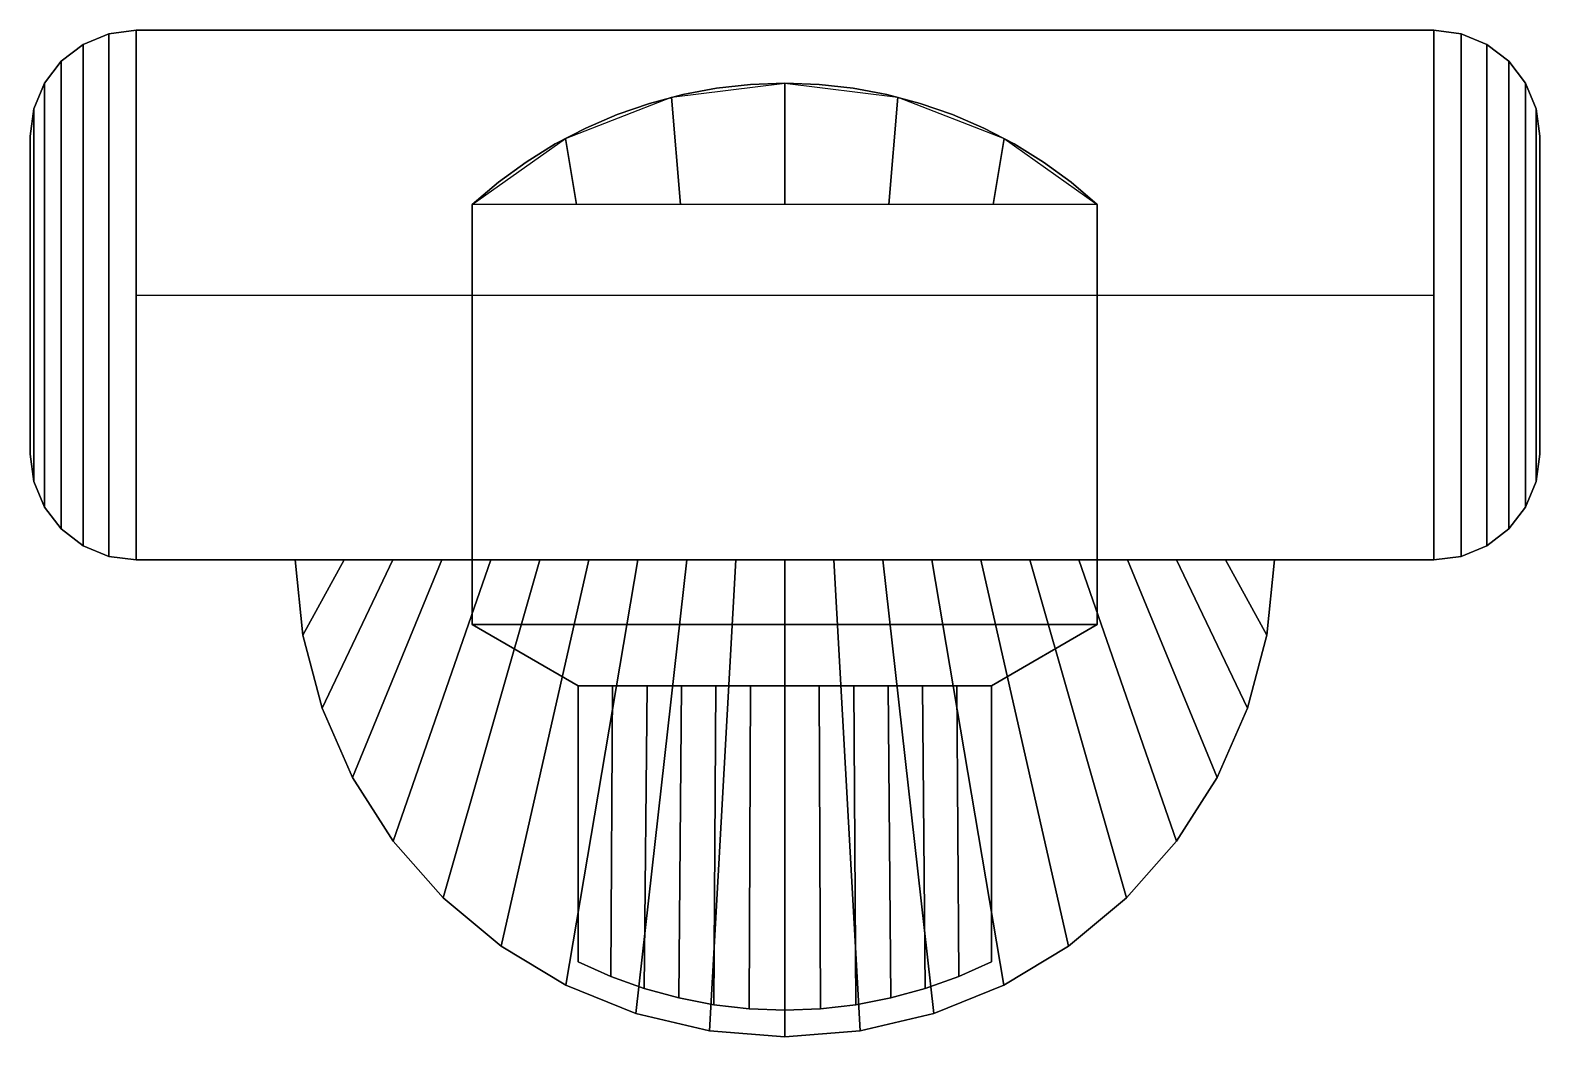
# Model space of a CAD drawing. Header units: millimetres. Extents: x -28.5 to 28.5, y -28 to 10.
import ezdxf

# ---------------------------------------------------------------- set-up
doc = ezdxf.new("R2010")
doc.units = ezdxf.units.MM
doc.layers.add('ACESSORIOS', color=1, linetype='Continuous')

msp = doc.modelspace()

# ---------------------------------------------------------------- linework, layer by layer
at = {"layer": 'ACESSORIOS'}
msp.add_line((-24.5, 0, 1.6), (24.5, 0, -1.6), dxfattribs=at)
at = {"layer": 'ACESSORIOS', "extrusion": (1, 0, 0)}
for p, q in [((18.486, -10, 1.6), (-18.5, -10, 1.6)), ((18.486, -10, 1.1), (-18.5, -10, 1.1)), ((-7.807, -14.749, 14.1), (-0.007, -14.749, 14.1)), ((-7.807, -14.749, 1.6), (-0.007, -14.749, 1.6)), ((-0.007, -14.749, 14.1), (7.793, -14.749, 14.1)), ((-0.007, -14.749, 1.6), (7.793, -14.749, 1.6))]:
    msp.add_line(p, q, dxfattribs=at)
at = {"layer": 'ACESSORIOS'}
for points in [[(-24.5, 10, 1.6), (-24.5, 10, -1.6), (24.5, 10, -1.6), (24.5, 10, 1.6)], [(-24.5, 10, 1.6), (-24.5, -10, 1.6), (24.5, -10, 1.6), (24.5, 10, 1.6)], [(-24.5, -10, -1.6), (-24.5, 10, -1.6), (24.5, 10, -1.6), (24.5, -10, -1.6)], [(-28.5, 6, 1.6), (-28.5, 6, -1.6), (-28.5, -6, -1.6), (-28.5, -6, 1.6)], [(28.5, 6, 1.6), (28.5, 6, -1.6), (28.5, -6, -1.6), (28.5, -6, 1.6)], [(-11.807, 3.423, 14.1), (-11.807, 3.423, 1.6), (-11.807, -12.439, 1.6), (-11.807, -12.439, 14.1)], [(11.793, 3.423, 14.1), (-11.807, 3.423, 14.1), (-11.807, -12.439, 14.1), (11.793, -12.439, 14.1)], [(11.793, 3.423, 1.6), (-11.807, 3.423, 1.6), (-11.807, -12.439, 1.6), (11.793, -12.439, 1.6)], [(11.793, 3.423, 14.1), (11.793, -12.439, 14.1), (11.793, -12.439, 1.6), (11.793, 3.423, 1.6)], [(24.5, -10, 1.6), (24.5, -10, -1.6), (-24.5, -10, -1.6), (-24.5, -10, 1.6)], [(-11.807, -12.439, 14.1), (-11.807, -12.439, 1.6), (-7.807, -14.749, 1.6), (-7.807, -14.749, 14.1)], [(11.793, -12.439, 14.1), (-11.807, -12.439, 14.1), (-7.807, -14.749, 14.1), (7.793, -14.749, 14.1)], [(11.793, -12.439, 1.6), (-11.807, -12.439, 1.6), (-7.807, -14.749, 1.6), (7.793, -14.749, 1.6)], [(11.793, -12.439, 14.1), (7.793, -14.749, 14.1), (7.793, -14.749, 1.6), (11.793, -12.439, 1.6)], [(-7.807, -14.749, 14.1), (-7.807, -14.749, 1.6), (-7.807, -25.166, 1.6), (-7.807, -25.166, 14.1)], [(7.793, -14.749, 14.1), (7.793, -14.749, 1.6), (7.793, -25.166, 1.6), (7.793, -25.166, 14.1)]]:
    msp.add_3dface(points, dxfattribs=at)

# ---------------------------------------------------------------- meshes
mesh = msp.add_polymesh((2, 7), dxfattribs=at)
for k, corner in enumerate([(-28.5, 6, 1.6), (-28.364, 7.035, 1.6), (-27.964, 8, 1.6), (-27.328, 8.828, 1.6), (-26.5, 9.464, 1.6), (-25.535, 9.864, 1.6), (-24.5, 10, 1.6), (-28.5, 6, -1.6), (-28.364, 7.035, -1.6), (-27.964, 8, -1.6), (-27.328, 8.828, -1.6), (-26.5, 9.464, -1.6), (-25.535, 9.864, -1.6), (-24.5, 10, -1.6)]):
    mesh.set_mesh_vertex(divmod(k, 7), corner)
mesh = msp.add_polymesh((2, 7), dxfattribs=at)
for k, corner in enumerate([(-28.5, 6, 1.6), (-28.364, 7.035, 1.6), (-27.964, 8, 1.6), (-27.328, 8.828, 1.6), (-26.5, 9.464, 1.6), (-25.535, 9.864, 1.6), (-24.5, 10, 1.6), (-28.5, -6, 1.6), (-28.364, -7.035, 1.6), (-27.964, -8, 1.6), (-27.328, -8.828, 1.6), (-26.5, -9.464, 1.6), (-25.535, -9.864, 1.6), (-24.5, -10, 1.6)]):
    mesh.set_mesh_vertex(divmod(k, 7), corner)
mesh = msp.add_polymesh((2, 7), dxfattribs=at)
for k, corner in enumerate([(-28.5, -6, -1.6), (-28.364, -7.035, -1.6), (-27.964, -8, -1.6), (-27.328, -8.828, -1.6), (-26.5, -9.464, -1.6), (-25.535, -9.864, -1.6), (-24.5, -10, -1.6), (-28.5, 6, -1.6), (-28.364, 7.035, -1.6), (-27.964, 8, -1.6), (-27.328, 8.828, -1.6), (-26.5, 9.464, -1.6), (-25.535, 9.864, -1.6), (-24.5, 10, -1.6)]):
    mesh.set_mesh_vertex(divmod(k, 7), corner)
mesh = msp.add_polymesh((2, 7), dxfattribs=at)
for k, corner in enumerate([(28.5, 6, 1.6), (28.364, 7.035, 1.6), (27.964, 8, 1.6), (27.328, 8.828, 1.6), (26.5, 9.464, 1.6), (25.535, 9.864, 1.6), (24.5, 10, 1.6), (28.5, 6, -1.6), (28.364, 7.035, -1.6), (27.964, 8, -1.6), (27.328, 8.828, -1.6), (26.5, 9.464, -1.6), (25.535, 9.864, -1.6), (24.5, 10, -1.6)]):
    mesh.set_mesh_vertex(divmod(k, 7), corner)
mesh = msp.add_polymesh((2, 7), dxfattribs=at)
for k, corner in enumerate([(24.5, 10, -1.6), (25.535, 9.864, -1.6), (26.5, 9.464, -1.6), (27.328, 8.828, -1.6), (27.964, 8, -1.6), (28.364, 7.035, -1.6), (28.5, 6, -1.6), (24.5, -10, -1.6), (25.535, -9.864, -1.6), (26.5, -9.464, -1.6), (27.328, -8.828, -1.6), (27.964, -8, -1.6), (28.364, -7.035, -1.6), (28.5, -6, -1.6)]):
    mesh.set_mesh_vertex(divmod(k, 7), corner)
mesh = msp.add_polymesh((2, 7), dxfattribs=at)
for k, corner in enumerate([(24.5, 10, 1.6), (25.535, 9.864, 1.6), (26.5, 9.464, 1.6), (27.328, 8.828, 1.6), (27.964, 8, 1.6), (28.364, 7.035, 1.6), (28.5, 6, 1.6), (24.5, -10, 1.6), (25.535, -9.864, 1.6), (26.5, -9.464, 1.6), (27.328, -8.828, 1.6), (27.964, -8, 1.6), (28.364, -7.035, 1.6), (28.5, -6, 1.6)]):
    mesh.set_mesh_vertex(divmod(k, 7), corner)
mesh = msp.add_polymesh((2, 21), dxfattribs=at)
for k, corner in enumerate([(11.793, 3.423, 14.1), (10.805, 4.26, 14.1), (9.758, 5.022, 14.1), (8.658, 5.704, 14.1), (7.51, 6.303, 14.1), (6.321, 6.816, 14.1), (5.098, 7.239, 14.1), (3.846, 7.571, 14.1), (2.574, 7.809, 14.1), (1.287, 7.952, 14.1), (-0.007, 8, 14.1), (-1.301, 7.952, 14.1), (-2.588, 7.809, 14.1), (-3.86, 7.571, 14.1), (-5.112, 7.239, 14.1), (-6.335, 6.816, 14.1), (-7.524, 6.303, 14.1), (-8.672, 5.704, 14.1), (-9.772, 5.022, 14.1), (-10.819, 4.26, 14.1), (-11.807, 3.423, 14.1), (11.793, 3.423, 1.6), (10.805, 4.26, 1.6), (9.758, 5.022, 1.6), (8.658, 5.704, 1.6), (7.51, 6.303, 1.6), (6.321, 6.816, 1.6), (5.098, 7.239, 1.6), (3.846, 7.571, 1.6), (2.574, 7.809, 1.6), (1.287, 7.952, 1.6), (-0.007, 8, 1.6), (-1.301, 7.952, 1.6), (-2.588, 7.809, 1.6), (-3.86, 7.571, 1.6), (-5.112, 7.239, 1.6), (-6.335, 6.816, 1.6), (-7.524, 6.303, 1.6), (-8.672, 5.704, 1.6), (-9.772, 5.022, 1.6), (-10.819, 4.26, 1.6), (-11.807, 3.423, 1.6)]):
    mesh.set_mesh_vertex(divmod(k, 21), corner)
mesh = msp.add_polymesh((2, 7), dxfattribs=at)
for k, corner in enumerate([(11.793, 3.423, 14.1), (7.86, 3.423, 14.1), (3.926, 3.423, 14.1), (-0.007, 3.423, 14.1), (-3.94, 3.423, 14.1), (-7.874, 3.423, 14.1), (-11.807, 3.423, 14.1), (11.793, 3.423, 14.1), (8.28, 5.913, 14.1), (4.266, 7.47, 14.1), (-0.007, 8, 14.1), (-4.28, 7.47, 14.1), (-8.294, 5.913, 14.1), (-11.807, 3.423, 14.1)]):
    mesh.set_mesh_vertex(divmod(k, 7), corner)
mesh = msp.add_polymesh((2, 7), dxfattribs=at)
for k, corner in enumerate([(11.793, 3.423, 1.6), (7.86, 3.423, 1.6), (3.926, 3.423, 1.6), (-0.007, 3.423, 1.6), (-3.94, 3.423, 1.6), (-7.874, 3.423, 1.6), (-11.807, 3.423, 1.6), (11.793, 3.423, 1.6), (8.28, 5.913, 1.6), (4.266, 7.47, 1.6), (-0.007, 8, 1.6), (-4.28, 7.47, 1.6), (-8.294, 5.913, 1.6), (-11.807, 3.423, 1.6)]):
    mesh.set_mesh_vertex(divmod(k, 7), corner)
mesh = msp.add_polymesh((2, 7), dxfattribs=at)
for k, corner in enumerate([(-28.5, -6, 1.6), (-28.364, -7.035, 1.6), (-27.964, -8, 1.6), (-27.328, -8.828, 1.6), (-26.5, -9.464, 1.6), (-25.535, -9.864, 1.6), (-24.5, -10, 1.6), (-28.5, -6, -1.6), (-28.364, -7.035, -1.6), (-27.964, -8, -1.6), (-27.328, -8.828, -1.6), (-26.5, -9.464, -1.6), (-25.535, -9.864, -1.6), (-24.5, -10, -1.6)]):
    mesh.set_mesh_vertex(divmod(k, 7), corner)
mesh = msp.add_polymesh((2, 7), dxfattribs=at)
for k, corner in enumerate([(28.5, -6, 1.6), (28.364, -7.035, 1.6), (27.964, -8, 1.6), (27.328, -8.828, 1.6), (26.5, -9.464, 1.6), (25.535, -9.864, 1.6), (24.5, -10, 1.6), (28.5, -6, -1.6), (28.364, -7.035, -1.6), (27.964, -8, -1.6), (27.328, -8.828, -1.6), (26.5, -9.464, -1.6), (25.535, -9.864, -1.6), (24.5, -10, -1.6)]):
    mesh.set_mesh_vertex(divmod(k, 7), corner)
mesh = msp.add_polymesh((2, 21), dxfattribs=at)
for k, corner in enumerate([(18.486, -10, 1.6), (18.189, -12.838, 1.6), (17.46, -15.596, 1.6), (16.315, -18.209, 1.6), (14.781, -20.615, 1.6), (12.896, -22.757, 1.6), (10.705, -24.584, 1.6), (8.258, -26.051, 1.6), (5.615, -27.125, 1.6), (2.838, -27.78, 1.6), (-0.007, -28, 1.6), (-2.852, -27.78, 1.6), (-5.629, -27.125, 1.6), (-8.272, -26.051, 1.6), (-10.719, -24.584, 1.6), (-12.911, -22.757, 1.6), (-14.796, -20.615, 1.6), (-16.329, -18.209, 1.6), (-17.474, -15.596, 1.6), (-18.203, -12.838, 1.6), (-18.5, -10, 1.6), (18.486, -10, 1.1), (18.189, -12.838, 1.1), (17.46, -15.596, 1.1), (16.315, -18.209, 1.1), (14.781, -20.615, 1.1), (12.896, -22.757, 1.1), (10.705, -24.584, 1.1), (8.258, -26.051, 1.1), (5.615, -27.125, 1.1), (2.838, -27.78, 1.1), (-0.007, -28, 1.1), (-2.852, -27.78, 1.1), (-5.629, -27.125, 1.1), (-8.272, -26.051, 1.1), (-10.719, -24.584, 1.1), (-12.911, -22.757, 1.1), (-14.796, -20.615, 1.1), (-16.329, -18.209, 1.1), (-17.474, -15.596, 1.1), (-18.203, -12.838, 1.1), (-18.5, -10, 1.1)]):
    mesh.set_mesh_vertex(divmod(k, 21), corner)
mesh = msp.add_polymesh((2, 21), dxfattribs=at)
for k, corner in enumerate([(-18.5, -10, 1.6), (-18.203, -12.838, 1.6), (-17.474, -15.596, 1.6), (-16.329, -18.209, 1.6), (-14.796, -20.615, 1.6), (-12.911, -22.757, 1.6), (-10.719, -24.584, 1.6), (-8.272, -26.051, 1.6), (-5.629, -27.125, 1.6), (-2.852, -27.78, 1.6), (-0.007, -28, 1.6), (2.838, -27.78, 1.6), (5.615, -27.125, 1.6), (8.258, -26.051, 1.6), (10.705, -24.584, 1.6), (12.896, -22.757, 1.6), (14.781, -20.615, 1.6), (16.315, -18.209, 1.6), (17.46, -15.596, 1.6), (18.189, -12.838, 1.6), (18.486, -10, 1.6), (-18.5, -10, 1.6), (-16.651, -10, 1.6), (-14.802, -10, 1.6), (-12.952, -10, 1.6), (-11.103, -10, 1.6), (-9.254, -10, 1.6), (-7.404, -10, 1.6), (-5.555, -10, 1.6), (-3.706, -10, 1.6), (-1.856, -10, 1.6), (-0.007, -10, 1.6), (1.842, -10, 1.6), (3.692, -10, 1.6), (5.541, -10, 1.6), (7.39, -10, 1.6), (9.24, -10, 1.6), (11.089, -10, 1.6), (12.938, -10, 1.6), (14.788, -10, 1.6), (16.637, -10, 1.6), (18.486, -10, 1.6)]):
    mesh.set_mesh_vertex(divmod(k, 21), corner)
mesh = msp.add_polymesh((2, 21), dxfattribs=at)
for k, corner in enumerate([(18.486, -10, 1.1), (16.637, -10, 1.1), (14.788, -10, 1.1), (12.938, -10, 1.1), (11.089, -10, 1.1), (9.24, -10, 1.1), (7.39, -10, 1.1), (5.541, -10, 1.1), (3.692, -10, 1.1), (1.842, -10, 1.1), (-0.007, -10, 1.1), (-1.856, -10, 1.1), (-3.706, -10, 1.1), (-5.555, -10, 1.1), (-7.404, -10, 1.1), (-9.254, -10, 1.1), (-11.103, -10, 1.1), (-12.952, -10, 1.1), (-14.802, -10, 1.1), (-16.651, -10, 1.1), (-18.5, -10, 1.1), (18.486, -10, 1.1), (18.189, -12.838, 1.1), (17.46, -15.596, 1.1), (16.315, -18.209, 1.1), (14.781, -20.615, 1.1), (12.896, -22.757, 1.1), (10.705, -24.584, 1.1), (8.258, -26.051, 1.1), (5.615, -27.125, 1.1), (2.838, -27.78, 1.1), (-0.007, -28, 1.1), (-2.852, -27.78, 1.1), (-5.629, -27.125, 1.1), (-8.272, -26.051, 1.1), (-10.719, -24.584, 1.1), (-12.911, -22.757, 1.1), (-14.796, -20.615, 1.1), (-16.329, -18.209, 1.1), (-17.474, -15.596, 1.1), (-18.203, -12.838, 1.1), (-18.5, -10, 1.1)]):
    mesh.set_mesh_vertex(divmod(k, 21), corner)
mesh = msp.add_polymesh((2, 7), dxfattribs=at)
for k, corner in enumerate([(-7.807, -25.166, 14.1), (-6.579, -25.719, 14.1), (-5.312, -26.177, 14.1), (-4.013, -26.535, 14.1), (-2.691, -26.793, 14.1), (-1.353, -26.948, 14.1), (-0.007, -27, 14.1), (-7.807, -14.749, 14.1), (-6.507, -14.749, 14.1), (-5.207, -14.749, 14.1), (-3.907, -14.749, 14.1), (-2.607, -14.749, 14.1), (-1.307, -14.749, 14.1), (-0.007, -14.749, 14.1)]):
    mesh.set_mesh_vertex(divmod(k, 7), corner)
mesh = msp.add_polymesh((2, 7), dxfattribs=at)
for k, corner in enumerate([(-7.807, -25.166, 1.6), (-6.579, -25.719, 1.6), (-5.312, -26.177, 1.6), (-4.013, -26.535, 1.6), (-2.691, -26.793, 1.6), (-1.353, -26.948, 1.6), (-0.007, -27, 1.6), (-7.807, -14.749, 1.6), (-6.507, -14.749, 1.6), (-5.207, -14.749, 1.6), (-3.907, -14.749, 1.6), (-2.607, -14.749, 1.6), (-1.307, -14.749, 1.6), (-0.007, -14.749, 1.6)]):
    mesh.set_mesh_vertex(divmod(k, 7), corner)
mesh = msp.add_polymesh((2, 7), dxfattribs=at)
for k, corner in enumerate([(-0.007, -27, 14.1), (1.339, -26.948, 14.1), (2.677, -26.793, 14.1), (3.999, -26.535, 14.1), (5.298, -26.177, 14.1), (6.565, -25.719, 14.1), (7.793, -25.166, 14.1), (-0.007, -14.749, 14.1), (1.293, -14.749, 14.1), (2.593, -14.749, 14.1), (3.893, -14.749, 14.1), (5.193, -14.749, 14.1), (6.493, -14.749, 14.1), (7.793, -14.749, 14.1)]):
    mesh.set_mesh_vertex(divmod(k, 7), corner)
mesh = msp.add_polymesh((2, 7), dxfattribs=at)
for k, corner in enumerate([(-0.007, -27, 1.6), (1.339, -26.948, 1.6), (2.677, -26.793, 1.6), (3.999, -26.535, 1.6), (5.298, -26.177, 1.6), (6.565, -25.719, 1.6), (7.793, -25.166, 1.6), (-0.007, -14.749, 1.6), (1.293, -14.749, 1.6), (2.593, -14.749, 1.6), (3.893, -14.749, 1.6), (5.193, -14.749, 1.6), (6.493, -14.749, 1.6), (7.793, -14.749, 1.6)]):
    mesh.set_mesh_vertex(divmod(k, 7), corner)
mesh = msp.add_polymesh((2, 7), dxfattribs=at)
for k, corner in enumerate([(-0.007, -27, 14.1), (-1.353, -26.948, 14.1), (-2.691, -26.793, 14.1), (-4.013, -26.535, 14.1), (-5.312, -26.177, 14.1), (-6.579, -25.719, 14.1), (-7.807, -25.166, 14.1), (-0.007, -27, 1.6), (-1.353, -26.948, 1.6), (-2.691, -26.793, 1.6), (-4.013, -26.535, 1.6), (-5.312, -26.177, 1.6), (-6.579, -25.719, 1.6), (-7.807, -25.166, 1.6)]):
    mesh.set_mesh_vertex(divmod(k, 7), corner)
mesh = msp.add_polymesh((2, 7), dxfattribs=at)
for k, corner in enumerate([(7.793, -25.166, 14.1), (6.565, -25.719, 14.1), (5.298, -26.177, 14.1), (3.999, -26.535, 14.1), (2.677, -26.793, 14.1), (1.339, -26.948, 14.1), (-0.007, -27, 14.1), (7.793, -25.166, 1.6), (6.565, -25.719, 1.6), (5.298, -26.177, 1.6), (3.999, -26.535, 1.6), (2.677, -26.793, 1.6), (1.339, -26.948, 1.6), (-0.007, -27, 1.6)]):
    mesh.set_mesh_vertex(divmod(k, 7), corner)

doc.saveas('drawing.dxf')
